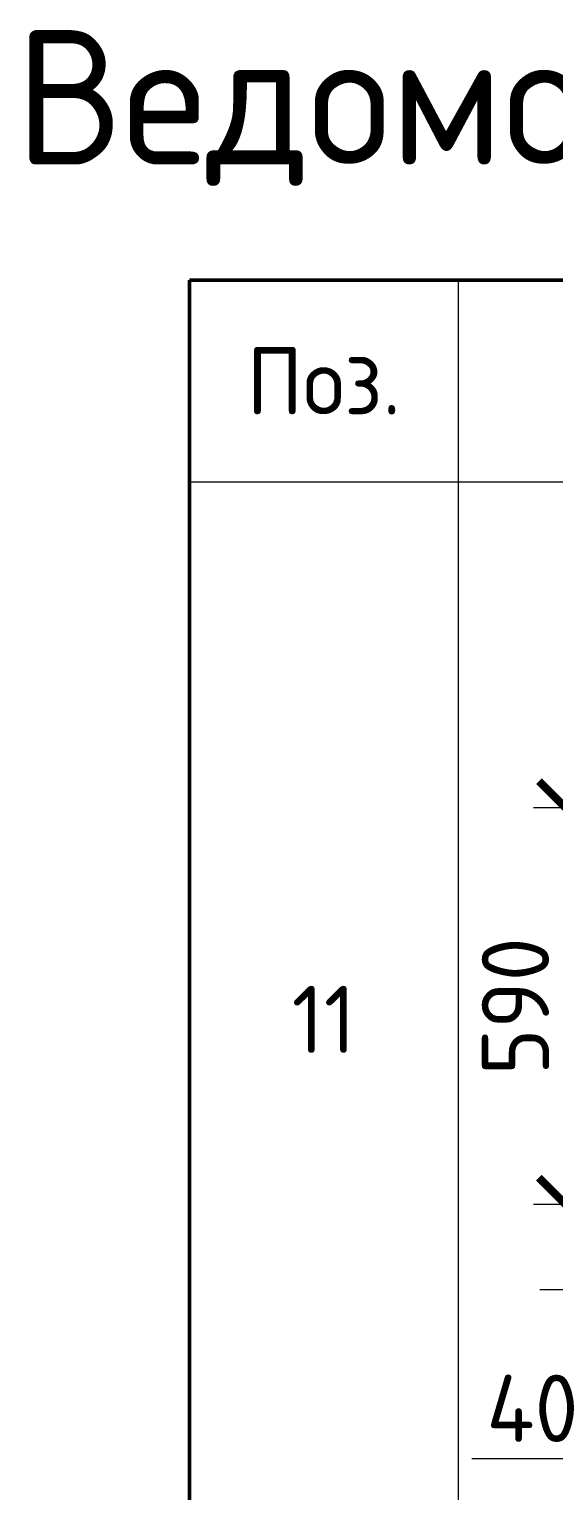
# Model space of a CAD drawing. Header units: millimetres. Extents: x -65574 to 111613, y -106550 to -50518.
# Drawn here: x 110473 to 110863, y -67246 to -66158 of the extents above; entities that cross this region are included whole.
import ezdxf

# ---------------------------------------------------------------- set-up
doc = ezdxf.new("R2010")
doc.units = ezdxf.units.MM
doc.layers.get('Defpoints').update_dxf_attribs({"color": 6})
doc.styles.add('GOST-2.304_Type-B', font='GOST Common.ttf')
doc.dimstyles.new('УРСТ', dxfattribs={"dimtxt": 2.5, "dimasz": 2, "dimexe": 1.2, "dimexo": 1.5, "dimtad": 1, "dimdec": 0, "dimrnd": 1, "dimtxsty": 'GOST-2.304_Type-B', "dimblk": 'ARCHTICK', "dimcen": 2, "dimdle": 2, "dimazin": 3, "dimtfac": 1, "dimtdec": 0, "dimtmove": 1, "dimatfit": 0, "dimldrblk": 'NONE', "dimlwd": 15, "dimlwe": 15, "dimarcsym": 0})

# ---------------------------------------------------------------- blocks, each defined once
blk = doc.blocks.new('*T36')
at = {"color": 7, "lineweight": 50, "transparency": 16777216}
for p, q in [((0, 0), (900, 0)), ((0, 0), (0, -6910)), ((900, 0), (900, -6910)), ((0, -6910), (900, -6910))]:
    blk.add_line(p, q, dxfattribs=at)
at = {"color": 7, "lineweight": 20, "transparency": 16777216}
for p, q in [((200, 0), (200, -6910)), ((0, -150), (900, -150)), ((0, -950), (900, -950)), ((0, -1750), (900, -1750)), ((0, -2750), (900, -2750)), ((0, -3550), (900, -3550)), ((200, -4350), (900, -4350)), ((0, -4990), (900, -4990))]:
    blk.add_line(p, q, dxfattribs=at)
at = {"color": 0, "lineweight": -2, "transparency": 16777216}
blk.add_line((0, -4350), (200, -4350), dxfattribs=at)
at = {"color": 7, "lineweight": 15, "transparency": 16777216}
blk.add_line((0, -5630), (900, -5630), dxfattribs=at)
at = {"color": 7, "lineweight": -2, "transparency": 16777216}
blk.add_line((0, -6270), (900, -6270), dxfattribs=at)
at = {"transparency": 16777216, "attachment_point": 5, "style": 'GOST-2.304_Type-B'}
for s, insert, char_height, width in [('Поз.', (100, -75), 50, 199.4), ('{\\H20x;Эскиз}', (550, -75), 2.5, 699.4), ('{\\H0.28571x;11}', (100, -550), 175, 199.4), ('12', (100, -1350), 50, 199.4), ('{\\H0.28571x;13}', (100, -2250), 175, 199.4), ('14', (100, -3150), 50, 199.4), ('{\\H0.28571x;15}', (100, -3950), 175, 199.4), ('Ф1', (100, -4670), 50, 199.4), ('Ф2', (100, -5310), 50, 199.4), ('Ф3', (100, -5950), 50, 199.4), ('Ф4', (100, -6590), 50, 199.4)]:
    blk.add_mtext(s, dxfattribs=dict(at, insert=insert, char_height=char_height, width=width))
blk = doc.blocks.new('_ArchTick')
at = {"color": 0, "linetype": 'ByBlock', "const_width": 0.15}
blk.add_lwpolyline([(-0.5, -0.5), (0.5, 0.5)], dxfattribs=at)
blk = doc.blocks.new('*D103')
at = {"color": 0, "lineweight": 15, "transparency": 16777216}
for p, q in [((110893.2, -67062.6), (110893.2, -67120)), ((110913.8, -67062.6), (110913.8, -67120)), ((110893.2, -67096), (110853.2, -67096)), ((110903.5, -67096), (110892.6, -67221.7)), ((110893.2, -67096), (110913.8, -67096)), ((110893.2, -67096), (110913.8, -67096)), ((110913.8, -67096), (110953.8, -67096)), ((110892.6, -67221.7), (110802.6, -67221.7))]:
    blk.add_line(p, q, dxfattribs=at)
at = {"layer": 'Defpoints', "color": 0, "lineweight": -2, "transparency": 16777216}
for p in [(110893.2, -67032.6), (110913.8, -67032.6), (110913.8, -67096)]:
    blk.add_point(p, dxfattribs=at)
at = {"color": 0, "lineweight": 15, "transparency": 16777216, "xscale": 40, "yscale": 40, "zscale": 40}
blk.add_blockref('_ArchTick', (110893.2, -67096), dxfattribs=at)
at = {"color": 0, "lineweight": 15, "transparency": 16777216, "xscale": 40, "yscale": 40, "zscale": 40, "rotation": 180}
blk.add_blockref('_ArchTick', (110913.8, -67096), dxfattribs=at)
at = {"color": 0, "lineweight": 15, "transparency": 16777216, "insert": (110847.6, -67184.2), "char_height": 50, "attachment_point": 5, "style": 'GOST-2.304_Type-B'}
blk.add_mtext('\\A1;40', dxfattribs=at)
blk = doc.blocks.new('_None')
blk = doc.blocks.new('*D105')
at = {"color": 0, "lineweight": 15, "transparency": 16777216}
for p, q in [((110872.4, -66697.6), (110872.4, -67072.6)), ((111376.2, -66737.6), (110848.4, -66737.6)), ((110873.5, -67032.6), (110848.4, -67032.6))]:
    blk.add_line(p, q, dxfattribs=at)
at = {"layer": 'Defpoints', "color": 0, "lineweight": -2, "transparency": 16777216}
for p in [(111406.2, -66737.6), (110872.4, -67032.6), (110903.5, -67032.6)]:
    blk.add_point(p, dxfattribs=at)
at = {"color": 0, "lineweight": 15, "transparency": 16777216, "xscale": 40, "yscale": 40, "zscale": 40}
for p, rotation in [((110872.4, -66737.6), 90), ((110872.4, -67032.6), 270)]:
    blk.add_blockref('_ArchTick', p, dxfattribs=dict(at, rotation=rotation))
at = {"color": 0, "lineweight": 15, "transparency": 16777216, "insert": (110834.9, -66885.1), "char_height": 50, "attachment_point": 5, "rotation": 90, "style": 'GOST-2.304_Type-B'}
blk.add_mtext('\\A1;590', dxfattribs=at)

msp = doc.modelspace()

# ---------------------------------------------------------------- block references
msp.add_blockref('*T36', (110592.4, -66344.9))

# ---------------------------------------------------------------- texts
at = {"color": 0, "insert": (111042.4, -66274.8), "char_height": 100, "width": 3700, "attachment_point": 8, "style": 'GOST-2.304_Type-B'}
msp.add_mtext('Ведомость деталей', dxfattribs=at)

# ---------------------------------------------------------------- dimensions: what is measured, and where the dimension line sits
at = {"color": 0, "lineweight": 15}
dim = msp.add_linear_dim(base=(110872.4, -67032.6), p1=(111406.2, -66737.6), p2=(110903.5, -67032.6), angle=90, text='590', dimstyle='УРСТ', override={"dimscale": 0}, dxfattribs=at)
dim.commit()
dim.dimension.update_dxf_attribs({"geometry": '*D105', "text_midpoint": (110834.9, -66885.1)})
dim = msp.add_linear_dim(base=(110913.8, -67096), p1=(110893.2, -67032.6), p2=(110913.8, -67032.6), text='40', dimstyle='УРСТ', override={"dimscale": 0}, dxfattribs=at)
dim.commit()
dim.dimension.update_dxf_attribs({"geometry": '*D103', "text_midpoint": (110880.1, -67221.7), "dimtype": 160})

doc.saveas('drawing.dxf')
